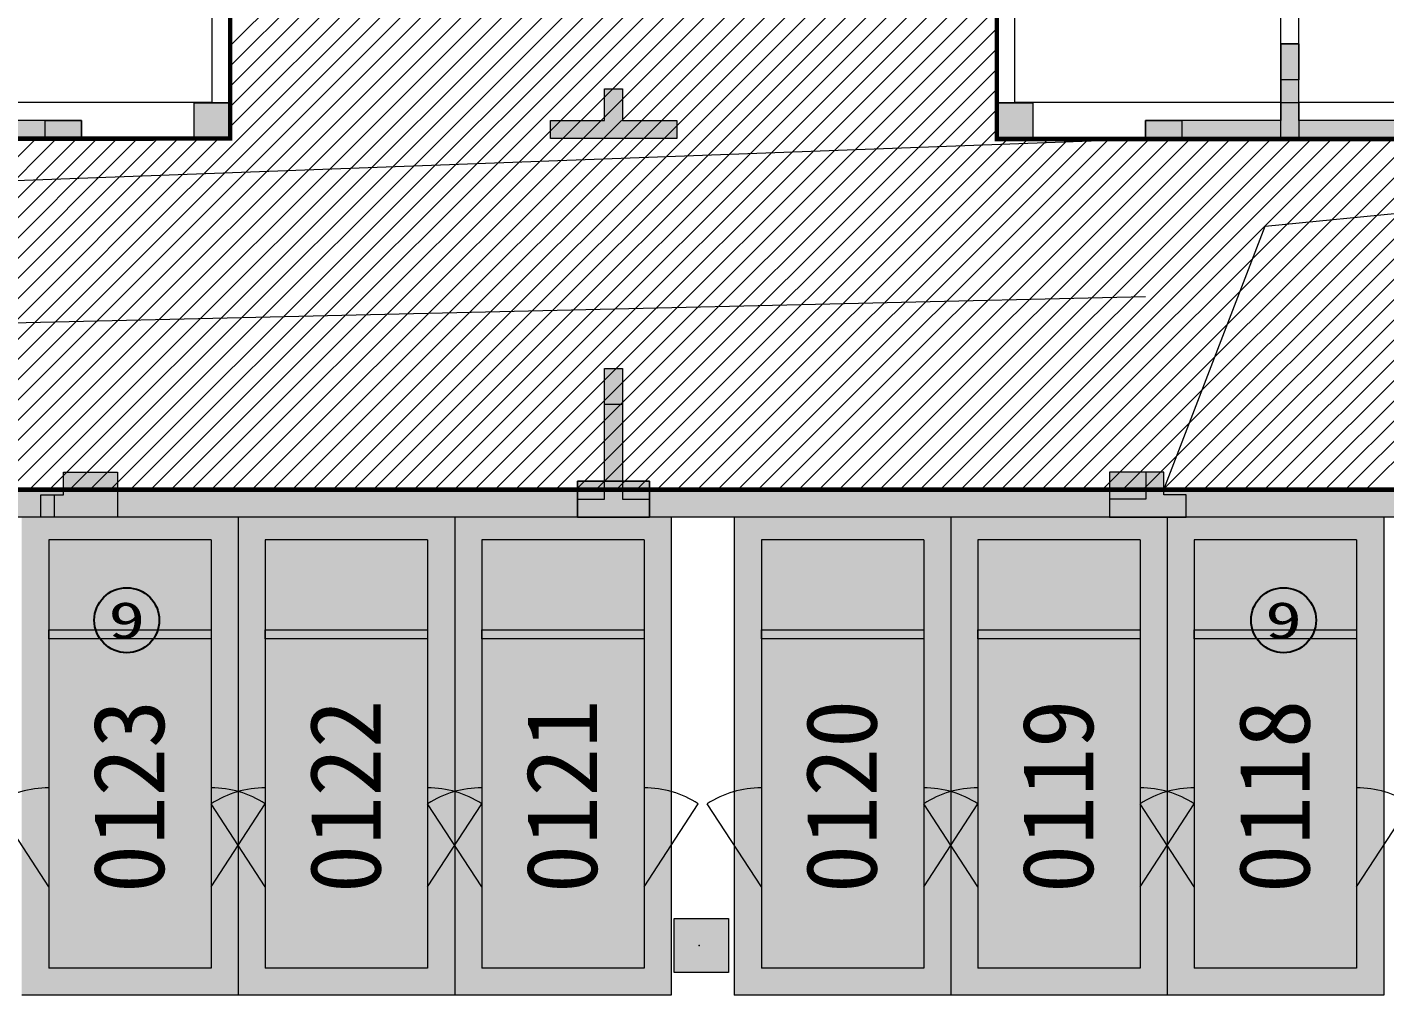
# Model space of a CAD drawing. Extents: x -264757 to 1033689, y 4049843 to 4347093.
# Drawn here: x -61540 to -46487, y 4239268 to 4250143 of the extents above; entities that cross this region are included whole.
import ezdxf
from ezdxf.enums import TextEntityAlignment as Align

# ---------------------------------------------------------------- set-up
doc = ezdxf.new("R2010")
doc.units = 0
doc.header["$LTSCALE"] = 1000
doc.header["$MEASUREMENT"] = 0
doc.linetypes.add('DASH', pattern=[0.35, 0.25, -0.1])
doc.layers.add('不利因素1-紧邻消火栓', color=7, linetype='Continuous')
doc.layers.add('普通车位', color=7, linetype='Continuous')
doc.layers.add('无关图层', color=8, linetype='Continuous', lineweight=0)
doc.layers.add('车位归属楼栋范围线', color=7, linetype='Continuous', true_color=0x19e6c7)
doc.styles.add('AX-ACK-BIANH1$0$黑体', font='simhei.ttf')
doc.styles.add('黑体', font='simhei.ttf')

# ---------------------------------------------------------------- blocks, each defined once
blk = doc.blocks.new('20200722.21175556')
at = {"layer": '不利因素1-紧邻消火栓', "true_color": 0x3c6a45}
h = blk.add_hatch(color=97, dxfattribs=at)
h.dxf.hatch_style = 1
edge = h.paths.add_edge_path()
edge.add_arc((360, 360), 360, 0, 360)
at = {"layer": '不利因素1-紧邻消火栓'}
blk.add_circle((360, 360), 360, dxfattribs=at)
at = {"layer": '不利因素1-紧邻消火栓', "style": '黑体', "width": 1.390625}
blk.add_text('9', height=407, dxfattribs=at).set_placement((156, 156), (564, 156), align=Align.FIT)
blk = doc.blocks.new('SX-613-PB02-WNC')
at = {"layer": '无关图层'}
h = blk.add_hatch(color=256, dxfattribs=at)
h.dxf.hatch_style = 1
h.paths.add_polyline_path([(7700, 4450), (7700, 5300), (7500, 5300), (7500, 4450), (6000, 4450), (6000, 4250), (6350, 4250), (6350, 4250), (8850, 4250), (8850, 4250), (9200, 4250), (9200, 4450)])
h = blk.add_hatch(color=256, dxfattribs=at)
h.dxf.hatch_style = 1
h.paths.add_polyline_path([(22700, 4450), (22700, 5300), (22500, 5300), (22500, 4450), (21000, 4450), (21000, 4250), (21350, 4250), (21350, 4250), (23850, 4250), (23850, 4250), (24200, 4250), (24200, 4450)])
for points in [[(22500, 5300), (22700, 5300), (22700, 4900), (22500, 4900)], [(15201, 4450), (15801, 4450), (15801, 4250), (14401, 4250), (14401, 4450), (15001, 4450), (15001, 4800), (15201, 4800)], [(10850, 4245), (10450, 4245), (10450, 4645), (10850, 4645)], [(19749, 4245), (19349, 4245), (19349, 4645), (19749, 4645)], [(22700, 4450), (22700, 4450), (22700, 4250), (22500, 4250), (22500, 4450), (22500, 4450), (22500, 4650), (22700, 4650)], [(9200, 4450), (9200, 4250), (8800, 4250), (8800, 4450)], [(21400, 4450), (21400, 4250), (21000, 4250), (21000, 4450)], [(15001, 1700), (15201, 1700), (15201, 1300), (15001, 1300)], [(8751, 50), (8751, 300), (9001, 300), (9001, 550), (9201, 550), (9601, 550), (9601, 50), (9201, 50)], [(21451, 50), (21451, 300), (21201, 300), (21201, 550), (21001, 550), (20601, 550), (20601, 50), (21001, 50)], [(14700, 450), (14700, 50), (15500, 50), (15500, 450)]]:
    blk.add_hatch(color=256, dxfattribs=at).paths.add_polyline_path(points)
h = blk.add_hatch(color=256, dxfattribs=at)
h.dxf.hatch_style = 1
h.paths.add_polyline_path([(14401, 4450), (15001, 4450), (15001, 4800), (15201, 4800), (15201, 4450), (15801, 4450), (15801, 4250), (14401, 4250)])
h = blk.add_hatch(color=256, dxfattribs=at)
h.dxf.hatch_style = 1
h.paths.add_polyline_path([(14701, 250), (15001, 250), (15001, 1700), (15201, 1700), (15201, 250), (15501, 250), (15501, 50), (14701, 50)])
h = blk.add_hatch(color=256, dxfattribs=at)
h.dxf.hatch_style = 1
h.paths.add_polyline_path([(8901, 50), (8901, 300), (9001, 300), (9001, 550), (9201, 550), (9601, 550), (9601, 50), (9201, 50)])
h = blk.add_hatch(color=256, dxfattribs=at)
h.dxf.hatch_style = 1
h.paths.add_polyline_path([(21451, 50), (21451, 300), (21201, 300), (21201, 550), (21001, 550), (21001, 250), (20601, 250), (20601, 50), (21001, 50)])
for points in [[(6350, 4250), (6350, 4250), (8850, 4250), (8850, 4250), (9200, 4250), (9200, 4450), (7700, 4450), (7700, 5300), (7500, 5300), (7500, 4450), (6000, 4450), (6000, 4250)], [(21350, 4250), (21350, 4250), (23850, 4250), (23850, 4250), (24200, 4250), (24200, 4450), (22700, 4450), (22700, 5300), (22500, 5300), (22500, 4450), (21000, 4450), (21000, 4250)], [(22500, 5300), (22700, 5300), (22700, 4900), (22500, 4900)], [(14401, 4450), (15001, 4450), (15001, 4800), (15201, 4800), (15201, 4450), (15801, 4450), (15801, 4250), (14401, 4250)], [(15201, 4450), (15801, 4450), (15801, 4250), (14401, 4250), (14401, 4450), (15001, 4450), (15001, 4800), (15201, 4800)], [(10850, 4245), (10450, 4245), (10450, 4645), (10850, 4645)], [(19749, 4245), (19349, 4245), (19349, 4645), (19749, 4645)], [(22700, 4450), (22700, 4450), (22700, 4250), (22500, 4250), (22500, 4450), (22500, 4450), (22500, 4650), (22700, 4650)], [(9200, 4450), (9200, 4250), (8800, 4250), (8800, 4450)], [(21400, 4450), (21400, 4250), (21000, 4250), (21000, 4450)], [(14701, 250), (15001, 250), (15001, 1700), (15201, 1700), (15201, 250), (15501, 250), (15501, 50), (14701, 50)], [(15001, 1700), (15201, 1700), (15201, 1300), (15001, 1300)], [(8751, 50), (8751, 300), (9001, 300), (9001, 550), (9201, 550), (9201, 550), (9601, 550), (9601, 50), (9201, 50)], [(8901, 50), (8901, 300), (9001, 300), (9001, 550), (9201, 550), (9201, 550), (9601, 550), (9601, 50), (9201, 50)], [(21451, 50), (21451, 300), (21201, 300), (21201, 550), (21001, 550), (21001, 250), (20601, 250), (20601, 50), (21001, 50)], [(21451, 50), (21451, 300), (21201, 300), (21201, 550), (21001, 550), (21001, 550), (20601, 550), (20601, 50), (21001, 50)], [(14700, 450), (14700, 50), (15500, 50), (15500, 450)], [(14701, 450), (15501, 450), (15501, 50), (14701, 50)]]:
    blk.add_lwpolyline(points, close=True, dxfattribs=at)
blk = doc.blocks.new('A$C7e5eb487')
at = {"layer": '普通车位', "true_color": 0xf18f8e}
h = blk.add_hatch(color=11, dxfattribs=at)
h.dxf.hatch_style = 1
h.paths.add_polyline_path([(2400, 0), (2400, -5300), (0, -5300), (0, 0)])

msp = doc.modelspace()

# ---------------------------------------------------------------- hatches: boundary and pattern name
at = {"layer": '无关图层'}
h = msp.add_hatch(color=256, dxfattribs=at)
h.dxf.hatch_style = 1
h.paths.add_polyline_path([(-62438.9, 4249107.8), (-62438.9, 4249957.8), (-62638.9, 4249957.8), (-62638.9, 4249107.8), (-64138.9, 4249107.8), (-64138.9, 4248907.8), (-63788.9, 4248907.8), (-63788.9, 4248907.8), (-61288.9, 4248907.8), (-61288.9, 4248907.8), (-60938.9, 4248907.8), (-60938.9, 4249107.8)])
h = msp.add_hatch(color=256, dxfattribs=at)
h.dxf.hatch_style = 1
h.paths.add_polyline_path([(-47438.9, 4249107.8), (-47438.9, 4249957.8), (-47638.9, 4249957.8), (-47638.9, 4249107.8), (-49138.9, 4249107.8), (-49138.9, 4248907.8), (-48788.9, 4248907.8), (-48788.9, 4248907.8), (-46288.9, 4248907.8), (-46288.9, 4248907.8), (-45938.9, 4248907.8), (-45938.9, 4249107.8)])
for points in [[(-47638.9, 4249957.8), (-47438.9, 4249957.8), (-47438.9, 4249557.8), (-47638.9, 4249557.8)], [(-54938.5, 4249108), (-54338.5, 4249108), (-54338.5, 4248908), (-55738.5, 4248908), (-55738.5, 4249108), (-55138.5, 4249108), (-55138.5, 4249458), (-54938.5, 4249458)], [(-59289.5, 4248908.1), (-59689.5, 4248908.1), (-59689.5, 4249308.1), (-59289.5, 4249308.1)], [(-50389.7, 4248908.3), (-50789.7, 4248908.3), (-50789.7, 4249308.3), (-50389.7, 4249308.3)], [(-47439.1, 4249107.8), (-47438.9, 4249107.8), (-47438.9, 4248907.8), (-47638.9, 4248907.8), (-47638.9, 4249107.8), (-47639.1, 4249107.8), (-47638.9, 4249307.8), (-47438.9, 4249307.8)], [(-60938.9, 4249107.8), (-60938.9, 4248907.8), (-61338.9, 4248907.8), (-61338.9, 4249107.8)], [(-48738.9, 4249107.8), (-48738.9, 4248907.8), (-49138.9, 4248907.8), (-49138.9, 4249107.8)], [(-55138.5, 4246358), (-54938.5, 4246358), (-54938.5, 4245958), (-55138.5, 4245958)], [(-61388.5, 4244708), (-61388.5, 4244958), (-61138.5, 4244958), (-61138.5, 4245208), (-60938.5, 4245208), (-60538.5, 4245208), (-60538.5, 4244708), (-60938.5, 4244708)], [(-55438.7, 4245108), (-55438.7, 4244708), (-54638.7, 4244708), (-54638.7, 4245108)], [(-48688.2, 4244708), (-48688.2, 4244958), (-48938.2, 4244958), (-48938.2, 4245208), (-49138.2, 4245208), (-49538.2, 4245208), (-49538.2, 4244708), (-49138.2, 4244708)], [(-70039.9, 4244714.5), (-40139.3, 4244714.3), (-40139.3, 4245014.3), (-70039.9, 4245014.5)]]:
    msp.add_hatch(color=256, dxfattribs=at).paths.add_polyline_path(points)
h = msp.add_hatch(color=256, dxfattribs=at)
h.dxf.hatch_style = 1
h.paths.add_polyline_path([(-55738.5, 4249108), (-55138.5, 4249108), (-55138.5, 4249458), (-54938.5, 4249458), (-54938.5, 4249108), (-54338.5, 4249108), (-54338.5, 4248908), (-55738.5, 4248908)])
h = msp.add_hatch(color=256, dxfattribs=at)
h.dxf.hatch_style = 1
h.paths.add_polyline_path([(-55438.5, 4244908), (-55138.5, 4244908), (-55138.5, 4246358), (-54938.5, 4246358), (-54938.5, 4244908), (-54638.5, 4244908), (-54638.5, 4244708), (-55438.5, 4244708)])
h = msp.add_hatch(color=256, dxfattribs=at)
h.dxf.hatch_style = 1
h.paths.add_polyline_path([(-61238.5, 4244708), (-61238.5, 4244958), (-61138.5, 4244958), (-61138.5, 4245208), (-60938.5, 4245208), (-60538.5, 4245208), (-60538.5, 4244708), (-60938.5, 4244708)])
h = msp.add_hatch(color=256, dxfattribs=at)
h.dxf.hatch_style = 1
h.paths.add_polyline_path([(-48688.2, 4244708), (-48688.2, 4244958), (-48938.2, 4244958), (-48938.2, 4245208), (-49138.2, 4245208), (-49138.2, 4244908), (-49538.2, 4244908), (-49538.2, 4244708), (-49138.2, 4244708)])
h = msp.add_hatch(color=256, dxfattribs=at)
h.dxf.hatch_style = 1
h.paths.add_polyline_path([(-54364.6, 4240258), (-53764.6, 4240258), (-53764.6, 4239658), (-54364.6, 4239658)])

# ---------------------------------------------------------------- linework, layer by layer
for p, q in [((-63087, 4245014.3), (-51143.3, 4256958)), ((-62862.5, 4245014.3), (-50918.7, 4256958)), ((-62638, 4245014.3), (-50789.7, 4256862.6)), ((-59289.3, 4256958), (-59289.5, 4248908)), ((-59289.5, 4249934.4), (-52265.8, 4256958)), ((-59289.5, 4249709.8), (-52041.3, 4256958)), ((-59289.5, 4249485.3), (-51816.8, 4256958)), ((-59289.5, 4249260.8), (-51592.3, 4256958)), ((-59289.5, 4249036.3), (-51367.8, 4256958)), ((-50789.7, 4248908), (-50789.7, 4256958)), ((-48045.1, 4245014.3), (-36151.3, 4256908.1)), ((-47820.6, 4245014.3), (-35926.8, 4256908.1)), ((-47596.1, 4245014.3), (-35789.7, 4256820.7)), ((-62413.5, 4245014.3), (-50789.7, 4256638.1)), ((-47371.6, 4245014.3), (-35789.7, 4256596.2)), ((-62188.9, 4245014.3), (-50789.7, 4256413.6)), ((-47147.1, 4245014.3), (-35789.7, 4256371.7)), ((-61964.4, 4245014.3), (-50789.7, 4256189.1)), ((-46922.6, 4245014.3), (-35789.7, 4256147.2)), ((-61739.9, 4245014.3), (-50789.7, 4255964.6)), ((-46698, 4245014.3), (-35789.7, 4255922.6)), ((-61515.4, 4245014.3), (-50789.7, 4255740.1)), ((-61290.9, 4245014.3), (-50789.7, 4255515.6)), ((-61066.4, 4245014.3), (-50789.7, 4255291.1)), ((-60841.9, 4245014.3), (-50789.7, 4255066.5)), ((-60617.4, 4245014.3), (-50789.7, 4254842)), ((-60392.9, 4245014.3), (-50789.7, 4254617.5)), ((-60168.4, 4245014.3), (-50789.7, 4254393)), ((-59943.9, 4245014.3), (-50789.7, 4254168.5)), ((-59719.4, 4245014.3), (-50789.7, 4253944)), ((-59494.9, 4245014.3), (-50789.7, 4253719.5)), ((-59289.5, 4248908), (-59289.5, 4253408)), ((-59270.4, 4245014.3), (-50789.7, 4253495)), ((-59045.9, 4245014.3), (-50789.7, 4253270.5)), ((-50789.7, 4248908), (-50789.7, 4253308)), ((-59489.5, 4249308), (-59489.5, 4253008)), ((-58821.4, 4245014.3), (-50789.7, 4253046)), ((-50589.7, 4249308), (-50589.7, 4253008)), ((-47639.3, 4249308), (-47639.3, 4253008)), ((-47439.3, 4249308), (-47439.3, 4253008)), ((-58596.9, 4245014.3), (-50789.7, 4252821.5)), ((-58372.3, 4245014.3), (-50789.7, 4252597)), ((-58147.8, 4245014.3), (-50789.7, 4252372.5)), ((-57923.3, 4245014.3), (-50789.7, 4252148)), ((-57698.8, 4245014.3), (-50789.7, 4251923.5)), ((-57474.3, 4245014.3), (-50789.7, 4251699)), ((-57249.8, 4245014.3), (-50789.7, 4251474.4)), ((-57025.3, 4245014.3), (-50789.7, 4251249.9)), ((-56800.8, 4245014.3), (-50789.7, 4251025.4)), ((-56576.3, 4245014.3), (-50789.7, 4250800.9)), ((-56351.8, 4245014.3), (-50789.7, 4250576.4)), ((-56127.3, 4245014.3), (-50789.7, 4250351.9)), ((-55902.8, 4245014.3), (-50789.7, 4250127.4)), ((-55678.3, 4245014.3), (-50789.7, 4249902.9)), ((-55453.8, 4245014.3), (-50789.7, 4249678.4)), ((-55229.3, 4245014.3), (-50789.7, 4249453.9)), ((-59489.5, 4249308), (-62439.3, 4249308)), ((-47639.3, 4249308), (-50589.7, 4249308)), ((-44489.5, 4249308), (-47439.3, 4249308)), ((-55004.8, 4245014.3), (-50789.7, 4249229.4)), ((-54780.3, 4245014.3), (-50789.7, 4249004.9)), ((-69481.5, 4248156.6), (-49140.4, 4248903.7)), ((-59289.5, 4248908), (-65789.7, 4248908)), ((-65332, 4245014.3), (-61438.3, 4248908)), ((-65107.5, 4245014.3), (-61213.8, 4248908)), ((-64883, 4245014.3), (-60989.3, 4248908)), ((-64658.5, 4245014.3), (-60764.8, 4248908)), ((-64434, 4245014.3), (-60540.3, 4248908)), ((-64209.5, 4245014.3), (-60315.8, 4248908)), ((-63985, 4245014.3), (-60091.3, 4248908)), ((-63760.5, 4245014.3), (-59866.8, 4248908)), ((-63536, 4245014.3), (-59642.3, 4248908)), ((-63311.5, 4245014.3), (-59417.8, 4248908)), ((-59289.5, 4248908), (-62539.3, 4248908)), ((-54555.8, 4245014.3), (-50662, 4248908)), ((-54331.2, 4245014.3), (-50437.5, 4248908)), ((-54106.7, 4245014.3), (-50213, 4248908)), ((-53882.2, 4245014.3), (-49988.5, 4248908)), ((-53657.7, 4245014.3), (-49764, 4248908)), ((-53433.2, 4245014.3), (-49539.5, 4248908)), ((-53208.7, 4245014.3), (-49315, 4248908)), ((-52984.2, 4245014.3), (-49090.5, 4248908)), ((-52759.7, 4245014.3), (-48866, 4248908)), ((-52535.2, 4245014.3), (-48641.5, 4248908)), ((-52310.7, 4245014.3), (-48417, 4248908)), ((-52086.2, 4245014.3), (-48192.5, 4248908)), ((-51861.7, 4245014.3), (-47968, 4248908)), ((-51637.2, 4245014.3), (-47743.5, 4248908)), ((-51412.7, 4245014.3), (-47518.9, 4248908)), ((-51188.2, 4245014.3), (-47294.4, 4248908)), ((-50963.7, 4245014.3), (-47069.9, 4248908)), ((-44289.5, 4248908), (-50789.7, 4248908)), ((-47539.3, 4248908), (-50789.7, 4248908)), ((-50739.2, 4245014.3), (-46845.4, 4248908)), ((-50514.6, 4245014.3), (-46620.9, 4248908)), ((-50290.1, 4245014.3), (-46396.4, 4248908)), ((-50065.6, 4245014.3), (-46171.9, 4248908)), ((-49841.1, 4245014.3), (-45947.4, 4248908)), ((-49616.6, 4245014.3), (-45722.9, 4248908)), ((-49392.1, 4245014.3), (-45498.4, 4248908)), ((-49167.6, 4245014.3), (-45273.9, 4248908)), ((-48943.1, 4245014.3), (-45049.4, 4248908)), ((-48718.6, 4245014.3), (-44824.9, 4248908)), ((-48494.1, 4245014.3), (-44600.4, 4248908)), ((-48269.6, 4245014.3), (-44375.9, 4248908)), ((-47814.2, 4247935.8), (-38014.5, 4248899.2)), ((-44289.5, 4248908), (-47539.3, 4248908)), ((-48938.2, 4245014.3), (-47814.2, 4247935.8)), ((-68504.1, 4246707.8), (-49139.3, 4247158)), ((-70139.8, 4245014.3), (-40239.3, 4245014.3)), ((-70039.9, 4245014.5), (-40139.3, 4245014.3)), ((-70039.9, 4244714.5), (-40139.3, 4244714.3)), ((-59199.5, 4244708.4, 0), (-61599.5, 4244708.4, 0)), ((-59199.5, 4244708.4, 0), (-59199.5, 4239408.4, 0)), ((-59199.5, 4244708.4), (-59199.5, 4239408.4, 0)), ((-56799.5, 4244708.4), (-59199.5, 4244708.4)), ((-56799.5, 4244708.4), (-56799.5, 4239408.4, 0)), ((-56799.5, 4244708.4), (-56799.5, 4239408.4, 0)), ((-54399.5, 4244708.4), (-56799.5, 4244708.4)), ((-54399.5, 4244708.4), (-54399.5, 4239408.4, 0)), ((-53699.5, 4244708.4, 0), (-53699.5, 4239408.4, 0)), ((-51299.5, 4244708.4, 0), (-53699.5, 4244708.4, 0)), ((-51299.5, 4244708.4, 0), (-51299.5, 4239408.4, 0)), ((-51299.5, 4244708.4), (-51299.5, 4239408.4, 0)), ((-48899.5, 4244708.4), (-51299.5, 4244708.4)), ((-48899.5, 4244708.4), (-48899.5, 4239408.4, 0)), ((-48899.5, 4244708.4), (-48899.5, 4239408.4, 0)), ((-46499.5, 4244708.4), (-48899.5, 4244708.4)), ((-46499.5, 4244708.4), (-46499.5, 4239408.4, 0)), ((-59499.5, 4244458.4, 0), (-61299.5, 4244458.4, 0)), ((-61299.5, 4244458.4, 0), (-61299.5, 4239708.4, 0)), ((-59499.5, 4244458.4, 0), (-59499.5, 4239708.4, 0)), ((-57099.5, 4244458.4), (-58899.5, 4244458.4)), ((-58899.5, 4244458.4), (-58899.5, 4239708.4, 0)), ((-57099.5, 4244458.4), (-57099.5, 4239708.4, 0)), ((-54699.5, 4244458.4), (-56499.5, 4244458.4)), ((-56499.5, 4244458.4), (-56499.5, 4239708.4, 0)), ((-54699.5, 4244458.4), (-54699.5, 4239708.4, 0)), ((-51599.5, 4244458.4, 0), (-53399.5, 4244458.4, 0)), ((-53399.5, 4244458.4, 0), (-53399.5, 4239708.4, 0)), ((-51599.5, 4244458.4, 0), (-51599.5, 4239708.4, 0)), ((-49199.5, 4244458.4), (-50999.5, 4244458.4)), ((-50999.5, 4244458.4), (-50999.5, 4239708.4, 0)), ((-49199.5, 4244458.4), (-49199.5, 4239708.4, 0)), ((-46799.5, 4244458.4), (-48599.5, 4244458.4)), ((-48599.5, 4244458.4), (-48599.5, 4239708.4, 0)), ((-46799.5, 4244458.4), (-46799.5, 4239708.4, 0)), ((-61299.5, 4243458.4, 0), (-59499.5, 4243458.4, 0)), ((-61299.5, 4243358.4, 0), (-61299.5, 4243458.4, 0)), ((-59499.5, 4243458.4, 0), (-59499.5, 4243358.4, 0)), ((-58899.5, 4243458.4), (-57099.5, 4243458.4)), ((-58899.5, 4243358.4), (-58899.5, 4243458.4)), ((-57099.5, 4243458.4), (-57099.5, 4243358.4)), ((-56499.5, 4243458.4), (-54699.5, 4243458.4)), ((-56499.5, 4243358.4), (-56499.5, 4243458.4)), ((-54699.5, 4243458.4), (-54699.5, 4243358.4)), ((-53399.5, 4243458.4, 0), (-51599.5, 4243458.4, 0)), ((-53399.5, 4243358.4, 0), (-53399.5, 4243458.4, 0)), ((-51599.5, 4243458.4, 0), (-51599.5, 4243358.4, 0)), ((-50999.5, 4243458.4), (-49199.5, 4243458.4)), ((-50999.5, 4243358.4), (-50999.5, 4243458.4)), ((-49199.5, 4243458.4), (-49199.5, 4243358.4)), ((-48599.5, 4243458.4), (-46799.5, 4243458.4)), ((-48599.5, 4243358.4), (-48599.5, 4243458.4)), ((-46799.5, 4243458.4), (-46799.5, 4243358.4)), ((-59499.5, 4243358.4, 0), (-61299.5, 4243358.4, 0)), ((-57099.5, 4243358.4), (-58899.5, 4243358.4)), ((-54699.5, 4243358.4), (-56499.5, 4243358.4)), ((-51599.5, 4243358.4, 0), (-53399.5, 4243358.4, 0)), ((-49199.5, 4243358.4), (-50999.5, 4243358.4)), ((-46799.5, 4243358.4), (-48599.5, 4243358.4)), ((-61299.5, 4240608.4, 0), (-61899.5, 4241530.4, 0)), ((-59499.5, 4240608.4, 0), (-58899.5, 4241530.4, 0)), ((-58899.5, 4240608.4), (-59499.5, 4241530.4)), ((-57099.5, 4240608.4), (-56499.5, 4241530.4)), ((-56499.5, 4240608.4), (-57099.5, 4241530.4)), ((-54699.5, 4240608.4), (-54099.5, 4241530.4)), ((-53399.5, 4240608.4, 0), (-53999.5, 4241530.4, 0)), ((-51599.5, 4240608.4, 0), (-50999.5, 4241530.4, 0)), ((-50999.5, 4240608.4), (-51599.5, 4241530.4)), ((-49199.5, 4240608.4), (-48599.5, 4241530.4)), ((-48599.5, 4240608.4), (-49199.5, 4241530.4)), ((-46799.5, 4240608.4), (-46199.5, 4241530.4)), ((-59499.5, 4239708.4, 0), (-61299.5, 4239708.4, 0)), ((-57099.5, 4239708.4, 0), (-58899.5, 4239708.4, 0)), ((-54699.5, 4239708.4, 0), (-56499.5, 4239708.4, 0)), ((-51599.5, 4239708.4, 0), (-53399.5, 4239708.4, 0)), ((-49199.5, 4239708.4, 0), (-50999.5, 4239708.4, 0)), ((-46799.5, 4239708.4, 0), (-48599.5, 4239708.4, 0)), ((-59199.5, 4239408.4, 0), (-61599.5, 4239408.4, 0)), ((-56799.5, 4239408.4, 0), (-59199.5, 4239408.4, 0)), ((-54399.5, 4239408.4, 0), (-56799.5, 4239408.4, 0)), ((-51299.5, 4239408.4, 0), (-53699.5, 4239408.4, 0)), ((-48899.5, 4239408.4, 0), (-51299.5, 4239408.4, 0)), ((-46499.5, 4239408.4, 0), (-48899.5, 4239408.4, 0))]:
    msp.add_line(p, q, dxfattribs=at)
for points in [[(-63788.9, 4248907.8), (-63788.9, 4248907.8), (-61288.9, 4248907.8), (-61288.9, 4248907.8), (-60938.9, 4248907.8), (-60938.9, 4249107.8), (-62438.9, 4249107.8), (-62438.9, 4249957.8), (-62638.9, 4249957.8), (-62638.9, 4249107.8), (-64138.9, 4249107.8), (-64138.9, 4248907.8)], [(-48788.9, 4248907.8), (-48788.9, 4248907.8), (-46288.9, 4248907.8), (-46288.9, 4248907.8), (-45938.9, 4248907.8), (-45938.9, 4249107.8), (-47438.9, 4249107.8), (-47438.9, 4249957.8), (-47638.9, 4249957.8), (-47638.9, 4249107.8), (-49138.9, 4249107.8), (-49138.9, 4248907.8)], [(-47638.9, 4249957.8), (-47438.9, 4249957.8), (-47438.9, 4249557.8), (-47638.9, 4249557.8)], [(-55738.5, 4249108), (-55138.5, 4249108), (-55138.5, 4249458), (-54938.5, 4249458), (-54938.5, 4249108), (-54338.5, 4249108), (-54338.5, 4248908), (-55738.5, 4248908)], [(-54938.5, 4249108), (-54338.5, 4249108), (-54338.5, 4248908), (-55738.5, 4248908), (-55738.5, 4249108), (-55138.5, 4249108), (-55138.5, 4249458), (-54938.5, 4249458)], [(-59289.5, 4248908.1), (-59689.5, 4248908.1), (-59689.5, 4249308.1), (-59289.5, 4249308.1)], [(-50389.7, 4248908.3), (-50789.7, 4248908.3), (-50789.7, 4249308.3), (-50389.7, 4249308.3)], [(-47439.1, 4249107.8), (-47438.9, 4249107.8), (-47438.9, 4248907.8), (-47638.9, 4248907.8), (-47638.9, 4249107.8), (-47639.1, 4249107.8), (-47638.9, 4249307.8), (-47438.9, 4249307.8)], [(-60938.9, 4249107.8), (-60938.9, 4248907.8), (-61338.9, 4248907.8), (-61338.9, 4249107.8)], [(-48738.9, 4249107.8), (-48738.9, 4248907.8), (-49138.9, 4248907.8), (-49138.9, 4249107.8)], [(-55438.5, 4244908), (-55138.5, 4244908), (-55138.5, 4246358), (-54938.5, 4246358), (-54938.5, 4244908), (-54638.5, 4244908), (-54638.5, 4244708), (-55438.5, 4244708)], [(-55138.5, 4246358), (-54938.5, 4246358), (-54938.5, 4245958), (-55138.5, 4245958)], [(-61388.5, 4244708), (-61388.5, 4244958), (-61138.5, 4244958), (-61138.5, 4245208), (-60938.5, 4245208), (-60938.5, 4245208), (-60538.5, 4245208), (-60538.5, 4244708), (-60938.5, 4244708)], [(-61238.5, 4244708), (-61238.5, 4244958), (-61138.5, 4244958), (-61138.5, 4245208), (-60938.5, 4245208), (-60938.5, 4245208), (-60538.5, 4245208), (-60538.5, 4244708), (-60938.5, 4244708)], [(-55438.7, 4245108), (-55438.7, 4244708), (-54638.7, 4244708), (-54638.7, 4245108)], [(-55438.5, 4245108), (-54638.5, 4245108), (-54638.5, 4244708), (-55438.5, 4244708)], [(-48688.2, 4244708), (-48688.2, 4244958), (-48938.2, 4244958), (-48938.2, 4245208), (-49138.2, 4245208), (-49138.2, 4244908), (-49538.2, 4244908), (-49538.2, 4244708), (-49138.2, 4244708)], [(-48688.2, 4244708), (-48688.2, 4244958), (-48938.2, 4244958), (-48938.2, 4245208), (-49138.2, 4245208), (-49138.2, 4245208), (-49538.2, 4245208), (-49538.2, 4244708), (-49138.2, 4244708)], [(-54364.6, 4240258), (-53764.6, 4240258), (-53764.6, 4239658), (-54364.6, 4239658)]]:
    msp.add_lwpolyline(points, close=True, dxfattribs=at)
for centre, major_axis, start_param, end_param in [((-61299.5, 4240608.4, 0), (-271.5, 1066), -0.249429, 0.3275023), ((-59499.5, 4240608.4, 0), (364.1, 1038), -0.23955, 0.3373814), ((-58899.5, 4240608.4, 0), (-271.5, 1066), -0.249429, 0.3275023), ((-57099.5, 4240608.4, 0), (364.1, 1038), -0.23955, 0.3373814), ((-56499.5, 4240608.4, 0), (-271.5, 1066), -0.249429, 0.3275023), ((-54699.5, 4240608.4, 0), (364.1, 1038), -0.23955, 0.3373814), ((-53399.5, 4240608.4, 0), (-271.5, 1066), -0.249429, 0.3275023), ((-51599.5, 4240608.4, 0), (364.1, 1038), -0.23955, 0.3373814), ((-50999.5, 4240608.4, 0), (-271.5, 1066), -0.249429, 0.3275023), ((-49199.5, 4240608.4, 0), (364.1, 1038), -0.23955, 0.3373814), ((-48599.5, 4240608.4, 0), (-271.5, 1066), -0.249429, 0.3275023), ((-46799.5, 4240608.4, 0), (364.1, 1038), -0.23955, 0.3373814)]:
    msp.add_ellipse(centre, major_axis=major_axis, ratio=1, start_param=start_param, end_param=end_param, dxfattribs=at)
msp.add_point((-54089.6, 4239958), dxfattribs=at)
at = {"layer": '车位归属楼栋范围线', "linetype": 'DASH', "ltscale": 5, "const_width": 50}
msp.add_lwpolyline([(-65588.7, 4248903.3), (-59289.5, 4248908.1), (-59289.5, 4256957.8), (-50789.3, 4256957.8), (-50789.3, 4248903.3), (-44289.5, 4248903.1), (-44289.5, 4256958), (-35789.7, 4256958), (-35789.7, 4248962.9), (-29299.6, 4248962.9), (-29299.6, 4256958), (-24939.5, 4256957.9), (-24967.7, 4278358.5), (-30349.1, 4278358.5), (-30349.1, 4283662.2), (-37919.8, 4283662.2), (-37919.8, 4278437.3), (-45449.6, 4278437.3), (-45449.6, 4283607.1), (-48731.6, 4283607.1), (-48731.6, 4278581.5), (-55544.8, 4278581.5), (-55544.8, 4272808.3), (-62130, 4272808.3)], dxfattribs=at)
msp.add_lwpolyline([(-88756.2, 4198328), (-43982.8, 4198328), (-43982.8, 4194208), (-40374.5, 4194208), (-40374.5, 4198433.4), (-33056.5, 4198433.4), (-33056.5, 4204787.6), (-29169.3, 4204787.6), (-29169.3, 4234026.6), (-25762.5, 4234026.6), (-25762.4, 4245014.4), (-69839.9, 4245014.4), (-69839.9, 4229878), (-88756.2, 4229878)], close=True, dxfattribs=at)

# ---------------------------------------------------------------- block references
at = {"layer": '无关图层'}
for name, p in [('SX-613-PB02-WNC', (-70139.1, 4244658)), ('20200722.21175556', (-60795.4, 4243206.5, 0)), ('20200722.21175556', (-47969.4, 4243206.5, 0))]:
    msp.add_blockref(name, p, dxfattribs=at)
at = {"layer": '普通车位', "extrusion": (0, 0, -1), "zscale": -0.9999999999999998, "rotation": 180}
for p in [(61599.5, 4239408.4, 0), (59199.5, 4239408.4, 0), (56799.5, 4239408.4, 0), (53699.5, 4239408.4, 0), (51299.5, 4239408.4, 0), (48899.5, 4239408.4, 0)]:
    msp.add_blockref('A$C7e5eb487', p, dxfattribs=at)

# ---------------------------------------------------------------- texts
at = {"layer": '无关图层', "style": 'AX-ACK-BIANH1$0$黑体'}
for s, p in [('0123', (-60020.5, 4240539.4, 0)), ('0122', (-57620.5, 4240539.4, 0)), ('0121', (-55220.5, 4240539.4, 0)), ('0120', (-52120.5, 4240539.4)), ('0119', (-49720.5, 4240539.4, 0)), ('0118', (-47320.5, 4240539.4, 0))]:
    msp.add_text(s, height=788.61, rotation=90, dxfattribs=at).set_placement(p)

doc.saveas('drawing.dxf')
